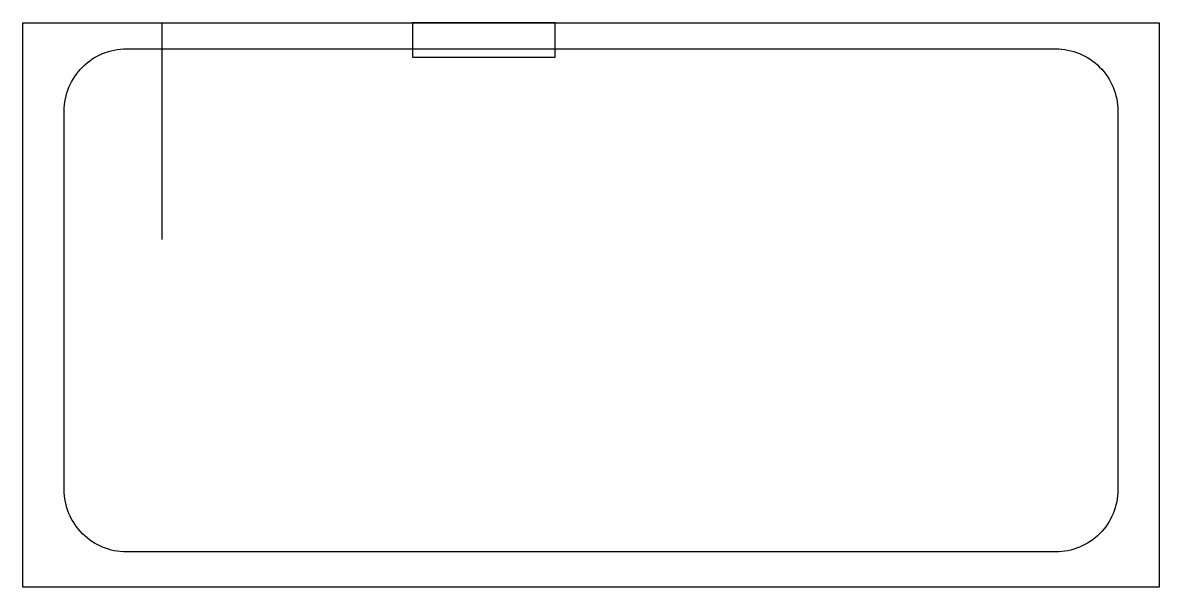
# Model space of a CAD drawing. Header units: millimetres. Extents: x -91 to 68, y -31 to 48.
import ezdxf

# ---------------------------------------------------------------- set-up
doc = ezdxf.new("R2010")
doc.units = ezdxf.units.MM
doc.layers.get('0').update_dxf_attribs({"linetype": 'CONTINUOUS'})

msp = doc.modelspace()

# ---------------------------------------------------------------- linework, layer by layer
for p, q in [((-71, 17.6), (-71, 47.95)), ((-71, 47.95), (-36, 47.95)), ((-36, 47.95), (-16, 47.95)), ((-16, 47.95), (-36, 47.95)), ((-36, 47.95), (-36, 43.15)), ((-16, 43.15), (-16, 47.95)), ((-36, 43.15), (-16, 43.15))]:
    msp.add_line(p, q)
msp.add_lwpolyline([(-90.51, -31.05), (-90.51, 47.95), (68.49, 47.95), (68.49, -31.05)], close=True)
msp.add_lwpolyline([(-84.7, 35.6, -0.414214), (-76, 44.3), (54, 44.3, -0.414214), (62.7, 35.6), (62.7, -17.4, -0.414214), (54, -26.1), (-76, -26.1, -0.414214), (-84.7, -17.4)], format="xyb", close=True)

doc.saveas('drawing.dxf')
